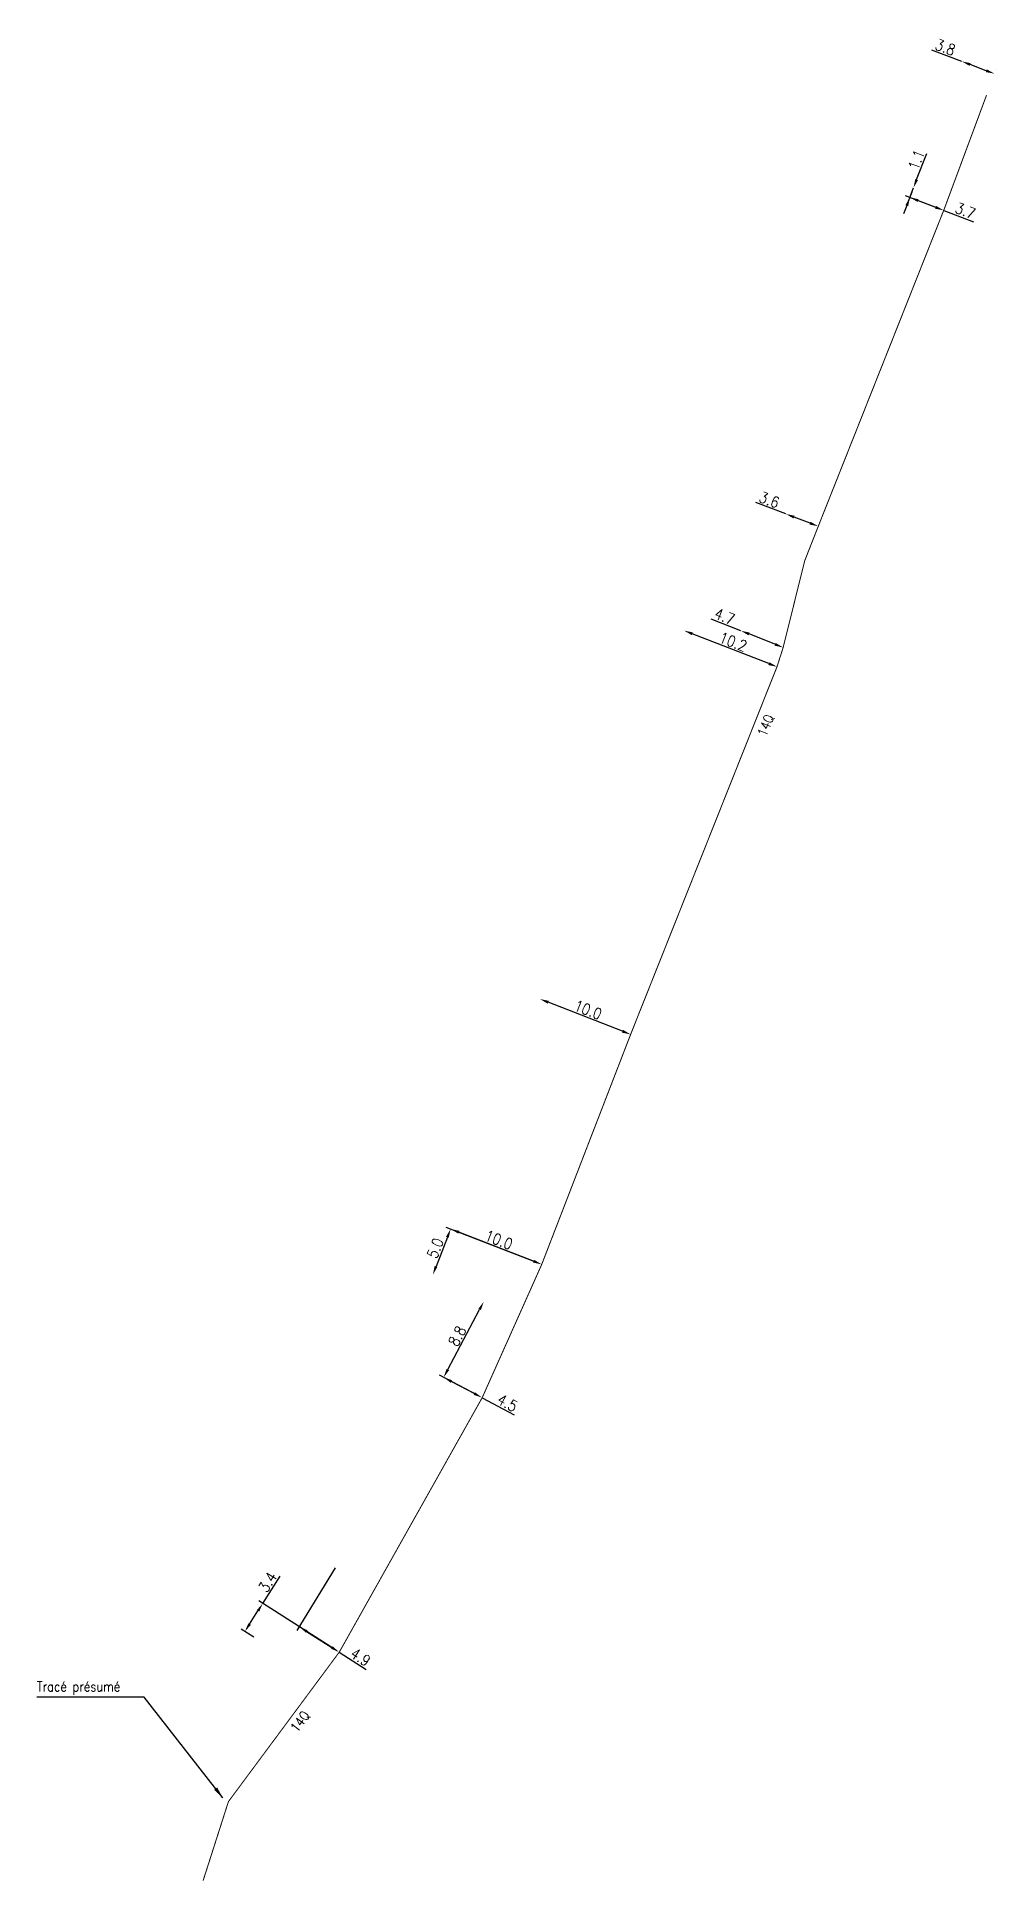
# Model space of a CAD drawing. Header units: millimetres. Extents: x 184511 to 185001, y 127000 to 128012.
# Drawn here: x 184902.9 to 185001, y 126999.9 to 127188.5 of the extents above.
import ezdxf
from ezdxf.enums import TextEntityAlignment as Align

# ---------------------------------------------------------------- set-up
doc = ezdxf.new("R2010")
doc.units = ezdxf.units.MM
doc.header["$PDMODE"] = 34
doc.linetypes.add('S_ST', pattern=[14, 8, -1.5, 0, -1.5, 0, -1.5, 0, -1.5])
doc.layers.get('DEFPOINTS').update_dxf_attribs({"linetype": 'CONTINUOUS'})
doc.layers.add('S_100', color=5, linetype='CONTINUOUS')
doc.styles.get("Standard").update_dxf_attribs({"font": 'romans.shx', "width": 0.85})
doc.dimstyles.get("Standard").update_dxf_attribs({"dimtxt": 1.5, "dimasz": 1.2, "dimexe": 0.625, "dimexo": 0.625, "dimgap": 0.25, "dimtad": 1, "dimdec": 1, "dimzin": 0, "dimdsep": 46, "dimtxsty": 'Standard', "dimcen": -0.5, "dimadec": 0, "dimazin": 0, "dimtfac": 1, "dimtdec": 1, "dimtmove": 0, "dimatfit": 3, "dimfxl": 0, "dimtolj": 1, "dimtzin": 0, "dimarcsym": 0})

# ---------------------------------------------------------------- blocks, each defined once
blk = doc.blocks.new('*D15')
at = {"layer": 'DEFPOINTS', "color": 0, "linetype": 'Continuous', "transparency": 16777216}
for p in [(184954.51, 127063), (184943.38, 127061.95), (184943.38, 127061.95)]:
    blk.add_point(p, dxfattribs=at)
at = {"layer": 'S_100', "color": 0, "linetype": 'Continuous', "lineweight": -2, "transparency": 16777216}
for p, q in [((184954.07, 127063.17), (184944.75, 127066.78)), ((184944.86, 127065.78), (184943.7, 127062.79))]:
    blk.add_line(p, q, dxfattribs=at)
at = {"layer": 'S_100', "color": 0, "linetype": 'Continuous', "transparency": 16777216}
for points in [[(184944.72, 127065.83), (184945, 127065.72), (184945.19, 127066.62)], [(184943.56, 127062.85), (184943.84, 127062.74), (184943.38, 127061.95)]]:
    blk.add_solid(points, dxfattribs=at)
at = {"layer": 'S_100', "color": 0, "linetype": 'Continuous', "transparency": 16777216, "insert": (184943.62, 127064.66), "char_height": 1.125, "attachment_point": 5, "rotation": 68.8178}
blk.add_mtext('\\A1;5.0', dxfattribs=at)
blk = doc.blocks.new('*D16')
at = {"layer": 'DEFPOINTS', "color": 0, "linetype": 'Continuous', "transparency": 16777216}
for p in [(184945.19, 127066.62), (184945.19, 127066.62), (184954.51, 127063)]:
    blk.add_point(p, dxfattribs=at)
at = {"layer": 'S_100', "color": 0, "linetype": 'Continuous', "lineweight": -2, "transparency": 16777216}
blk.add_line((184953.67, 127063.33), (184946.02, 127066.29), dxfattribs=at)
at = {"layer": 'S_100', "color": 0, "linetype": 'Continuous', "transparency": 16777216}
for points in [[(184946.08, 127066.43), (184945.97, 127066.15), (184945.19, 127066.62)], [(184953.72, 127063.47), (184953.62, 127063.19), (184954.51, 127063)]]:
    blk.add_solid(points, dxfattribs=at)
at = {"layer": 'S_100', "color": 0, "linetype": 'Continuous', "transparency": 16777216, "insert": (184950.12, 127065.51), "char_height": 1.125, "attachment_point": 5, "rotation": 338.8178}
blk.add_mtext('\\A1;10.0', dxfattribs=at)
blk = doc.blocks.new('*D17')
at = {"layer": 'DEFPOINTS', "color": 0, "linetype": 'Continuous', "transparency": 16777216}
for p in [(184944.48, 127051.45), (184944.48, 127051.45), (184948.42, 127049.37)]:
    blk.add_point(p, dxfattribs=at)
at = {"layer": 'S_100', "color": 0, "linetype": 'Continuous', "lineweight": -2, "transparency": 16777216}
for p, q in [((184945.28, 127051.03), (184947.62, 127049.79)), ((184948.42, 127049.37), (184951.7, 127047.63))]:
    blk.add_line(p, q, dxfattribs=at)
at = {"layer": 'S_100', "color": 0, "linetype": 'Continuous', "transparency": 16777216}
for points in [[(184945.35, 127051.16), (184945.21, 127050.9), (184944.48, 127051.45)], [(184947.69, 127049.92), (184947.55, 127049.66), (184948.42, 127049.37)]]:
    blk.add_solid(points, dxfattribs=at)
at = {"layer": 'S_100', "color": 0, "linetype": 'Continuous', "transparency": 16777216, "insert": (184951, 127048.85), "char_height": 1.125, "attachment_point": 5, "rotation": 332.0882}
blk.add_mtext('\\A1;4.5', dxfattribs=at)
blk = doc.blocks.new('*D18')
at = {"layer": 'DEFPOINTS', "color": 0, "linetype": 'Continuous', "transparency": 16777216}
for p in [(184954.33, 127090.13), (184954.33, 127090.13), (184963.6, 127086.51)]:
    blk.add_point(p, dxfattribs=at)
at = {"layer": 'S_100', "color": 0, "linetype": 'Continuous', "lineweight": -2, "transparency": 16777216}
blk.add_line((184962.76, 127086.84), (184955.17, 127089.8), dxfattribs=at)
at = {"layer": 'S_100', "color": 0, "linetype": 'Continuous', "transparency": 16777216}
for points in [[(184955.23, 127089.94), (184955.12, 127089.66), (184954.33, 127090.13)], [(184962.82, 127086.98), (184962.71, 127086.7), (184963.6, 127086.51)]]:
    blk.add_solid(points, dxfattribs=at)
at = {"layer": 'S_100', "color": 0, "linetype": 'Continuous', "transparency": 16777216, "insert": (184959.24, 127089.02), "char_height": 1.125, "attachment_point": 5, "rotation": 338.7024}
blk.add_mtext('\\A1;10.0', dxfattribs=at)
blk = doc.blocks.new('*D19')
at = {"layer": 'DEFPOINTS', "color": 0, "linetype": 'Continuous', "transparency": 16777216}
for p in [(184974.88, 127127.78), (184974.88, 127127.78), (184979.2, 127126.07)]:
    blk.add_point(p, dxfattribs=at)
at = {"layer": 'S_100', "color": 0, "linetype": 'Continuous', "lineweight": -2, "transparency": 16777216}
for p, q in [((184974.88, 127127.78), (184971.83, 127128.98)), ((184978.36, 127126.4), (184975.71, 127127.45))]:
    blk.add_line(p, q, dxfattribs=at)
at = {"layer": 'S_100', "color": 0, "linetype": 'Continuous', "transparency": 16777216}
for points in [[(184975.77, 127127.59), (184975.66, 127127.31), (184974.88, 127127.78)], [(184978.42, 127126.54), (184978.31, 127126.26), (184979.2, 127126.07)]]:
    blk.add_solid(points, dxfattribs=at)
at = {"layer": 'S_100', "color": 0, "linetype": 'Continuous', "transparency": 16777216, "insert": (184973.21, 127129.24), "char_height": 1.125, "attachment_point": 5, "rotation": 338.4115}
blk.add_mtext('\\A1;4.7', dxfattribs=at)
blk = doc.blocks.new('*D20')
at = {"layer": 'DEFPOINTS', "color": 0, "linetype": 'Continuous', "transparency": 16777216}
for p in [(184969.07, 127127.8), (184969.07, 127127.8), (184978.57, 127124.1)]:
    blk.add_point(p, dxfattribs=at)
at = {"layer": 'S_100', "color": 0, "linetype": 'Continuous', "lineweight": -2, "transparency": 16777216}
blk.add_line((184977.73, 127124.42), (184969.9, 127127.47), dxfattribs=at)
at = {"layer": 'S_100', "color": 0, "linetype": 'Continuous', "transparency": 16777216}
for points in [[(184969.96, 127127.61), (184969.85, 127127.33), (184969.07, 127127.8)], [(184977.79, 127124.56), (184977.68, 127124.28), (184978.57, 127124.1)]]:
    blk.add_solid(points, dxfattribs=at)
at = {"layer": 'S_100', "color": 0, "linetype": 'Continuous', "transparency": 16777216, "insert": (184974.09, 127126.65), "char_height": 1.125, "attachment_point": 5, "rotation": 338.7024}
blk.add_mtext('\\A1;10.2', dxfattribs=at)
blk = doc.blocks.new('*D21')
at = {"layer": 'DEFPOINTS', "color": 0, "linetype": 'Continuous', "transparency": 16777216}
for p in [(184979.47, 127139.72), (184979.47, 127139.72), (184982.79, 127138.46)]:
    blk.add_point(p, dxfattribs=at)
at = {"layer": 'S_100', "color": 0, "linetype": 'Continuous', "lineweight": -2, "transparency": 16777216}
for p, q in [((184979.47, 127139.72), (184976.41, 127140.88)), ((184981.95, 127138.78), (184980.31, 127139.4))]:
    blk.add_line(p, q, dxfattribs=at)
at = {"layer": 'S_100', "color": 0, "linetype": 'Continuous', "transparency": 16777216}
for points in [[(184980.37, 127139.54), (184980.26, 127139.26), (184979.47, 127139.72)], [(184982, 127138.92), (184981.9, 127138.64), (184982.79, 127138.46)]]:
    blk.add_solid(points, dxfattribs=at)
at = {"layer": 'S_100', "color": 0, "linetype": 'Continuous', "transparency": 16777216, "insert": (184977.78, 127141.16), "char_height": 1.125, "attachment_point": 5, "rotation": 339.2217}
blk.add_mtext('\\A1;3.6', dxfattribs=at)
blk = doc.blocks.new('*D22')
at = {"layer": 'DEFPOINTS', "color": 0, "linetype": 'Continuous', "transparency": 16777216}
for p in [(184992.53, 127173.06), (184992.53, 127173.06), (184995.62, 127170.76)]:
    blk.add_point(p, dxfattribs=at)
at = {"layer": 'S_100', "color": 0, "linetype": 'Continuous', "lineweight": -2, "transparency": 16777216}
for p, q in [((184992.85, 127173.9), (184993.88, 127176.58)), ((184995.18, 127170.93), (184991.72, 127172.25)), ((184992.16, 127172.08), (184992.53, 127173.06)), ((184991.84, 127171.24), (184991.52, 127170.4))]:
    blk.add_line(p, q, dxfattribs=at)
at = {"layer": 'S_100', "color": 0, "linetype": 'Continuous', "transparency": 16777216}
for points in [[(184992.71, 127173.96), (184992.99, 127173.85), (184992.53, 127173.06)], [(184991.7, 127171.3), (184991.98, 127171.19), (184992.16, 127172.08)]]:
    blk.add_solid(points, dxfattribs=at)
at = {"layer": 'S_100', "color": 0, "linetype": 'Continuous', "transparency": 16777216, "insert": (184992.83, 127175.93), "char_height": 1.125, "attachment_point": 5, "rotation": 69.0898}
blk.add_mtext('\\A1;1.1', dxfattribs=at)
blk = doc.blocks.new('*D23')
at = {"layer": 'DEFPOINTS', "color": 0, "linetype": 'Continuous', "transparency": 16777216}
for p in [(184992.16, 127172.08), (184992.53, 127173.06), (184995.62, 127170.76)]:
    blk.add_point(p, dxfattribs=at)
at = {"layer": 'S_100', "color": 0, "linetype": 'Continuous', "lineweight": -2, "transparency": 16777216}
for p, q in [((184992.37, 127172.63), (184991.99, 127171.65)), ((184993, 127171.76), (184994.77, 127171.08)), ((184995.62, 127170.76), (184998.68, 127169.59))]:
    blk.add_line(p, q, dxfattribs=at)
at = {"layer": 'S_100', "color": 0, "linetype": 'Continuous', "transparency": 16777216}
for points in [[(184993.05, 127171.9), (184992.95, 127171.62), (184992.16, 127172.08)], [(184994.83, 127171.22), (184994.72, 127170.94), (184995.62, 127170.76)]]:
    blk.add_solid(points, dxfattribs=at)
at = {"layer": 'S_100', "color": 0, "linetype": 'Continuous', "transparency": 16777216, "insert": (184997.83, 127170.72), "char_height": 1.125, "attachment_point": 5, "rotation": 339.0898}
blk.add_mtext('\\A1;3.7', dxfattribs=at)
blk = doc.blocks.new('*D24')
at = {"layer": 'DEFPOINTS', "color": 0, "linetype": 'Continuous', "transparency": 16777216}
for p in [(184997.47, 127185.99), (184997.47, 127185.99), (185000.81, 127184.73)]:
    blk.add_point(p, dxfattribs=at)
at = {"layer": 'S_100', "color": 0, "linetype": 'Continuous', "lineweight": -2, "transparency": 16777216}
for p, q in [((184997.47, 127185.99), (184994.4, 127187.15)), ((184999.97, 127185.04), (184998.31, 127185.67)), ((185000.98, 127185.16), (185000.98, 127185.16))]:
    blk.add_line(p, q, dxfattribs=at)
at = {"layer": 'S_100', "color": 0, "linetype": 'Continuous', "transparency": 16777216}
for points in [[(184998.36, 127185.81), (184998.26, 127185.53), (184997.47, 127185.99)], [(185000.02, 127185.18), (184999.92, 127184.9), (185000.81, 127184.73)]]:
    blk.add_solid(points, dxfattribs=at)
at = {"layer": 'S_100', "color": 0, "linetype": 'Continuous', "transparency": 16777216, "insert": (184995.78, 127187.43), "char_height": 1.125, "attachment_point": 5, "rotation": 339.3255}
blk.add_mtext('\\A1;3.8', dxfattribs=at)
blk = doc.blocks.new('*D25')
at = {"layer": 'DEFPOINTS', "color": 0, "linetype": 'Continuous', "transparency": 16777216}
for p in [(184924.15, 127025.47), (184925.47, 127024.63), (184933.8, 127023.35)]:
    blk.add_point(p, dxfattribs=at)
at = {"layer": 'S_100', "color": 0, "linetype": 'Continuous', "lineweight": -2, "transparency": 16777216}
for p, q in [((184925.98, 127028.34), (184927.76, 127031.14)), ((184933.41, 127023.61), (184925.58, 127028.59)), ((184924.63, 127026.23), (184925.49, 127027.58)), ((184925.07, 127024.89), (184923.76, 127025.72))]:
    blk.add_line(p, q, dxfattribs=at)
at = {"layer": 'S_100', "color": 0, "linetype": 'Continuous', "transparency": 16777216}
for points in [[(184925.37, 127027.66), (184925.62, 127027.5), (184925.98, 127028.34)], [(184924.51, 127026.31), (184924.76, 127026.15), (184924.15, 127025.47)]]:
    blk.add_solid(points, dxfattribs=at)
at = {"layer": 'S_100', "color": 0, "linetype": 'Continuous', "transparency": 16777216, "insert": (184926.48, 127030.52), "char_height": 1.125, "attachment_point": 5, "rotation": 57.509}
blk.add_mtext('\\A1;3.4', dxfattribs=at)
blk = doc.blocks.new('*D26')
at = {"layer": 'DEFPOINTS', "color": 0, "linetype": 'Continuous', "transparency": 16777216}
for p in [(184933.63, 127032.39), (184929.71, 127025.96), (184933.8, 127023.35)]:
    blk.add_point(p, dxfattribs=at)
at = {"layer": 'S_100', "color": 0, "linetype": 'Continuous', "lineweight": -2, "transparency": 16777216}
for p, q in [((184933.38, 127031.99), (184929.47, 127025.56)), ((184930.47, 127025.48), (184933.04, 127023.84)), ((184933.8, 127023.35), (184936.56, 127021.6))]:
    blk.add_line(p, q, dxfattribs=at)
at = {"layer": 'S_100', "color": 0, "linetype": 'Continuous', "transparency": 16777216}
for points in [[(184930.55, 127025.6), (184930.39, 127025.35), (184929.71, 127025.96)], [(184933.13, 127023.96), (184932.96, 127023.71), (184933.8, 127023.35)]]:
    blk.add_solid(points, dxfattribs=at)
at = {"layer": 'S_100', "color": 0, "linetype": 'Continuous', "transparency": 16777216, "insert": (184935.98, 127022.86), "char_height": 1.125, "attachment_point": 5, "rotation": 327.509}
blk.add_mtext('\\A1;4.9', dxfattribs=at)
blk = doc.blocks.new('*D65')
at = {"layer": 'DEFPOINTS', "color": 0, "linetype": 'Continuous', "transparency": 16777216}
for p in [(184948.58, 127059.19), (184948.58, 127059.19), (184948.42, 127049.37)]:
    blk.add_point(p, dxfattribs=at)
at = {"layer": 'S_100', "color": 0, "linetype": 'Continuous', "lineweight": -2, "transparency": 16777216}
for p, q in [((184944.91, 127052.25), (184948.16, 127058.39)), ((184948, 127049.59), (184944.07, 127051.67))]:
    blk.add_line(p, q, dxfattribs=at)
at = {"layer": 'S_100', "color": 0, "linetype": 'Continuous', "transparency": 16777216}
for points in [[(184948.03, 127058.46), (184948.29, 127058.32), (184948.58, 127059.19)], [(184944.77, 127052.32), (184945.04, 127052.18), (184944.48, 127051.45)]]:
    blk.add_solid(points, dxfattribs=at)
at = {"layer": 'S_100', "color": 0, "linetype": 'Continuous', "transparency": 16777216, "insert": (184945.87, 127055.67), "char_height": 1.125, "attachment_point": 5, "rotation": 62.0882}
blk.add_mtext('\\A1;8.8', dxfattribs=at)

msp = doc.modelspace()

# ---------------------------------------------------------------- linework, layer by layer
at = {"layer": 'S_100', "linetype": 'S_ST', "ltscale": 0.5, "const_width": 0.1}
msp.add_lwpolyline([(185000, 127182.54), (184995.62, 127170.76), (184982.79, 127138.46), (184981.4, 127134.93), (184979.2, 127126.07), (184978.57, 127124.1), (184963.6, 127086.51), (184954.51, 127063), (184948.42, 127049.37), (184933.8, 127023.35), (184922.47, 127008.08), (184919.88, 127000)], dxfattribs=at)

# ---------------------------------------------------------------- texts
at = {"layer": 'S_100', "linetype": 'Continuous', "width": 0.85}
for rotation, p in [(68.2857, (184977.46, 127118.09)), (53.4297, (184929.82, 127016.24))]:
    msp.add_text('14Q', height=1, rotation=rotation, dxfattribs=at).set_placement(p, align=Align.MIDDLE)
at = {"layer": 'S_100', "linetype": 'Continuous', "insert": (184902.88, 127019.01), "char_height": 1, "attachment_point": 7}
msp.add_mtext('Tracé présumé', dxfattribs=at)

# ---------------------------------------------------------------- dimensions: what is measured, and where the dimension line sits
at = {"layer": 'S_100', "linetype": 'Continuous'}
for base, p1, p2, angle, text, picture, middle in [((184997.47, 127185.99), (185000.81, 127184.73), (184997.47, 127185.99), 339.3255, '3.8', '*D24', (184995.51, 127186.73)), ((184929.71, 127025.96), (184933.8, 127023.35), (184933.63, 127032.39), 327.509, '4.9', '*D26', (184935.58, 127022.23))]:
    dim = msp.add_linear_dim(base=base, p1=p1, p2=p2, angle=angle, text=text, dimstyle='Standard', override={"dimscale": 0.75}, dxfattribs=at)
    dim.commit()
    dim.dimension.update_dxf_attribs({"geometry": picture, "text_midpoint": middle, "dimtype": 160})
for base, p1, p2, angle, picture, middle in [((184992.53, 127173.06), (184995.62, 127170.76), (184992.53, 127173.06), 249.0898, '*D22', (184993.53, 127175.66)), ((184992.16, 127172.08), (184995.62, 127170.76), (184992.53, 127173.06), 339.0898, '*D23', (184997.57, 127170.02)), ((184979.47, 127139.72), (184982.79, 127138.46), (184979.47, 127139.72), 339.2217, '*D21', (184977.52, 127140.46)), ((184974.8761, 127127.7783), (184979.1999, 127126.0674), (184974.8761, 127127.7783), 338.4115, '*D19', (184972.9334, 127128.547)), ((184969.07, 127127.8), (184978.57, 127124.1), (184969.07, 127127.8), 338.7024, '*D20', (184973.82, 127125.95)), ((184954.3327, 127090.1285), (184963.6032, 127086.5146), (184954.3327, 127090.1285), 338.7024, '*D18', (184958.9679, 127088.3215)), ((184943.38, 127061.95), (184954.51, 127063), (184943.38, 127061.95), 68.8178, '*D15', (184944.32, 127064.39)), ((184945.19, 127066.62), (184954.51, 127063), (184945.19, 127066.62), 338.8178, '*D16', (184949.85, 127064.81)), ((184944.48, 127051.45), (184948.42, 127049.37), (184944.48, 127051.45), 332.0882, '*D17', (184950.65, 127048.19)), ((184924.15, 127025.47), (184933.8, 127023.35), (184925.47, 127024.63), 57.509, '*D25', (184927.11, 127030.12))]:
    dim = msp.add_linear_dim(base=base, p1=p1, p2=p2, angle=angle, dimstyle='Standard', override={"dimscale": 0.75}, dxfattribs=at)
    dim.commit()
    dim.dimension.update_dxf_attribs({"geometry": picture, "text_midpoint": middle, "dimtype": 160})
dim = msp.add_linear_dim(base=(184948.58, 127059.19), p1=(184948.42, 127049.37), p2=(184948.58, 127059.19), angle=242.0882, dimstyle='Standard', override={"dimscale": 0.75}, dxfattribs=at)
dim.commit()
dim.dimension.update_dxf_attribs({"geometry": '*D65', "text_midpoint": (184945.87, 127055.67)})

# ---------------------------------------------------------------- leaders
at = {"layer": 'S_100', "linetype": 'Continuous', "annotation_type": 0, "has_hookline": 1, "hookline_direction": 1, "text_width": 9.51}
msp.add_leader([(184921.9, 127008.46), (184913.84, 127018.76), (184912.64, 127018.76)], dimstyle='Standard', dxfattribs=at)

doc.saveas('drawing.dxf')
